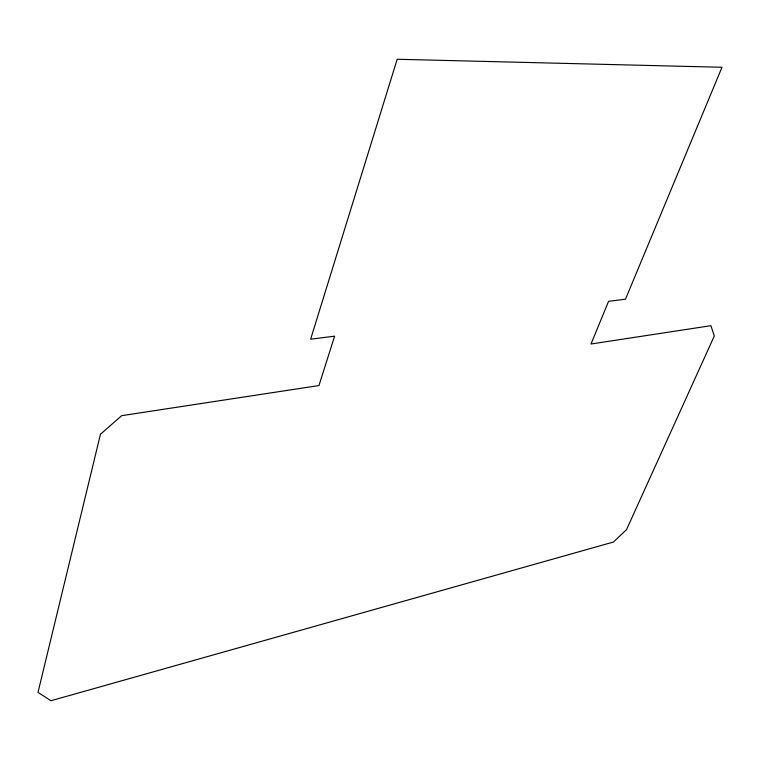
<?xml version="1.0" encoding="UTF-8"?>
<svg xmlns="http://www.w3.org/2000/svg" width="760" height="760" viewBox="0 0 760 760"><rect width="100%" height="100%" fill="white"/><g stroke="black" fill="none" stroke-linecap="round" stroke-linejoin="round"><path stroke-width="1.14" d="M100.453 434.273L38 692.379L50.958 700.739L613.434 542.032L626.515 529.644L714.324 335.977L710.894 325.688L591.042 343.995L608.551 301.34L625.499 299.183L722 67.269L397.176 59.261L310.64 339.207L334.628 336.158L318.953 385.548L121.695 415.663L100.453 434.273"/></g></svg>
